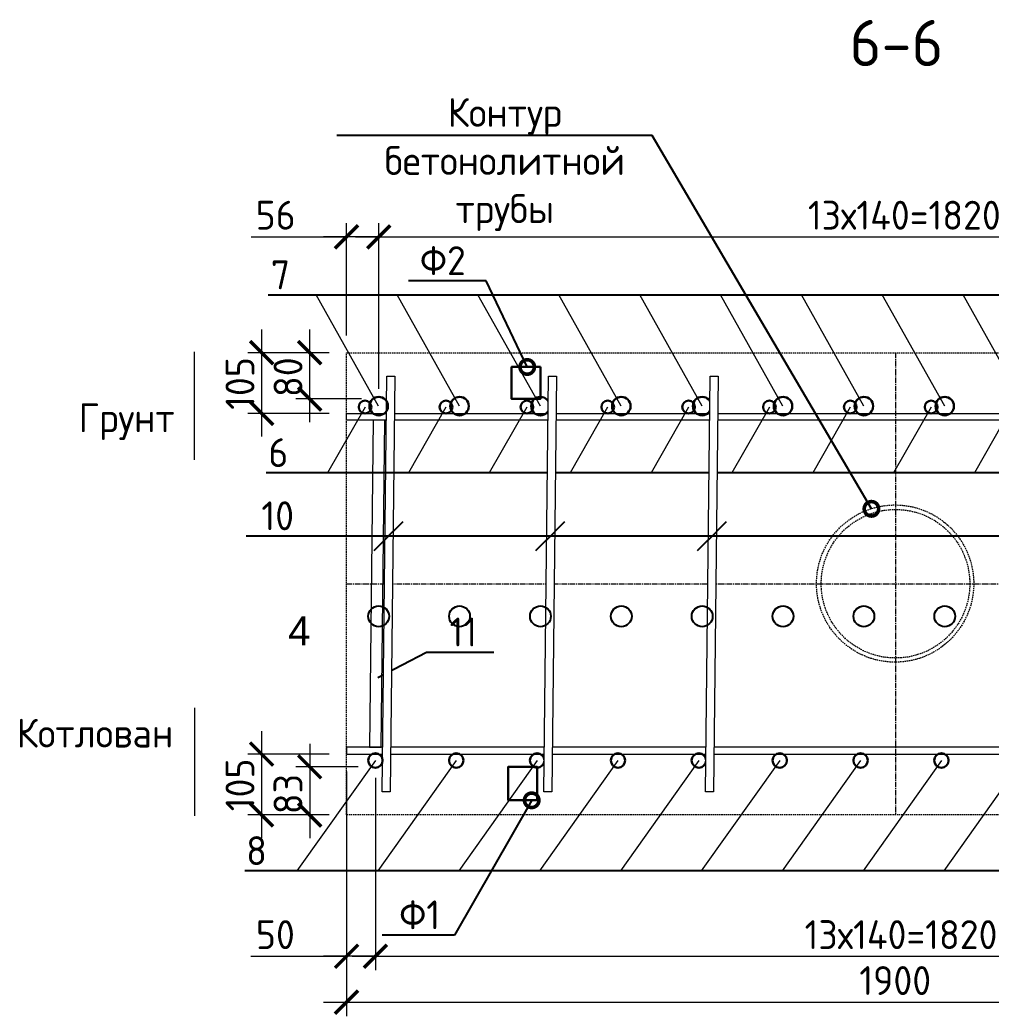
# Model space of a CAD drawing. Header units: millimetres. Extents: x -65574 to 111613, y -106550 to -50518.
# Drawn here: x 18246 to 19927, y -63992 to -62267 of the extents above; entities that cross this region are included whole.
import ezdxf
from ezdxf import colors
from ezdxf.entities.mleader import LeaderData, LeaderLine
from ezdxf.math import Vec2, Vec3

# ---------------------------------------------------------------- set-up
doc = ezdxf.new("R2010")
doc.units = ezdxf.units.MM
doc.linetypes.add('CENTER2', pattern=[28.575, 19.05, -3.175, 3.175, -3.175])
doc.linetypes.add('невидимая', pattern=[0.375, 0.25, -0.125])
doc.layers.get('Defpoints').update_dxf_attribs({"color": 6})
doc.styles.add('GOST-2.304_Type-B', font='GOST Common.ttf')
doc.styles.get("Standard").update_dxf_attribs({"font": 'arial.ttf'})
doc.dimstyles.new('УРСТ', dxfattribs={"dimtxt": 2.5, "dimasz": 2, "dimexe": 1.2, "dimexo": 1.5, "dimtad": 1, "dimdec": 0, "dimrnd": 1, "dimtxsty": 'GOST-2.304_Type-B', "dimblk": 'ARCHTICK', "dimcen": 2, "dimdle": 2, "dimazin": 3, "dimtfac": 1, "dimtdec": 0, "dimtmove": 1, "dimatfit": 0, "dimldrblk": 'NONE', "dimlwd": 15, "dimlwe": 15})

# ---------------------------------------------------------------- blocks, each defined once
blk = doc.blocks.new('_ArchTick')
at = {"color": 0, "linetype": 'ByBlock', "const_width": 0.15}
blk.add_lwpolyline([(-0.5, -0.5), (0.5, 0.5)], dxfattribs=at)
blk = doc.blocks.new('*D309')
at = {"color": 0, "lineweight": 15, "ltscale": 100, "transparency": 16777216}
for p, q in [((18866.8, -62906.1), (18866.8, -62619)), ((20686.8, -62906.1), (20686.8, -62619)), ((18826.8, -62643), (20726.8, -62643))]:
    blk.add_line(p, q, dxfattribs=at)
at = {"layer": 'Defpoints', "color": 0, "lineweight": -2, "ltscale": 100, "transparency": 16777216}
for p in [(20686.8, -62643), (18866.8, -62936.1), (20686.8, -62936.1)]:
    blk.add_point(p, dxfattribs=at)
at = {"color": 0, "lineweight": 15, "ltscale": 100, "transparency": 16777216, "xscale": 40, "yscale": 40, "zscale": 40, "rotation": 180}
blk.add_blockref('_ArchTick', (18866.8, -62643), dxfattribs=at)
at = {"color": 0, "lineweight": 15, "ltscale": 100, "transparency": 16777216, "xscale": 40, "yscale": 40, "zscale": 40}
blk.add_blockref('_ArchTick', (20686.8, -62643), dxfattribs=at)
at = {"color": 0, "lineweight": 15, "ltscale": 100, "transparency": 16777216, "insert": (19776.8, -62605.5), "char_height": 50, "attachment_point": 5, "style": 'GOST-2.304_Type-B'}
blk.add_mtext('\\A1;13х140=1820', dxfattribs=at)
blk = doc.blocks.new('_None')
blk = doc.blocks.new('*D310')
at = {"color": 0, "lineweight": 15, "ltscale": 100, "transparency": 16777216}
for p, q in [((18811.1, -62813.6), (18811.1, -62619)), ((18866.8, -62906.1), (18866.8, -62619)), ((18645.8, -62643), (18811.1, -62643)), ((18811.1, -62643), (18771.1, -62643)), ((18866.8, -62643), (18811.1, -62643)), ((18866.8, -62643), (18811.1, -62643)), ((18866.8, -62643), (18906.8, -62643))]:
    blk.add_line(p, q, dxfattribs=at)
at = {"layer": 'Defpoints', "color": 0, "lineweight": -2, "ltscale": 100, "transparency": 16777216}
for p in [(18811.1, -62643), (18811.1, -62843.6), (18866.8, -62936.1)]:
    blk.add_point(p, dxfattribs=at)
at = {"color": 0, "lineweight": 15, "ltscale": 100, "transparency": 16777216, "xscale": 40, "yscale": 40, "zscale": 40}
blk.add_blockref('_ArchTick', (18811.1, -62643), dxfattribs=at)
at = {"color": 0, "lineweight": 15, "ltscale": 100, "transparency": 16777216, "xscale": 40, "yscale": 40, "zscale": 40, "rotation": 180}
blk.add_blockref('_ArchTick', (18866.8, -62643), dxfattribs=at)
at = {"color": 0, "lineweight": 15, "ltscale": 100, "transparency": 16777216, "insert": (18688.3, -62605.5), "char_height": 50, "attachment_point": 5, "style": 'GOST-2.304_Type-B'}
blk.add_mtext('\\A1;56', dxfattribs=at)
blk = doc.blocks.new('*D312')
at = {"color": 0, "lineweight": 15, "ltscale": 100, "transparency": 16777216}
for p, q in [((18861.1, -63579.6), (18861.1, -63912.7)), ((20681.1, -63579.6), (20681.1, -63912.7)), ((18821.1, -63888.7), (20721.1, -63888.7))]:
    blk.add_line(p, q, dxfattribs=at)
at = {"layer": 'Defpoints', "color": 0, "lineweight": -2, "ltscale": 100, "transparency": 16777216}
for p in [(18861.1, -63549.6), (20681.1, -63549.6), (20681.1, -63888.7)]:
    blk.add_point(p, dxfattribs=at)
at = {"color": 0, "lineweight": 15, "ltscale": 100, "transparency": 16777216, "xscale": 40, "yscale": 40, "zscale": 40, "rotation": 180}
blk.add_blockref('_ArchTick', (18861.1, -63888.7), dxfattribs=at)
at = {"color": 0, "lineweight": 15, "ltscale": 100, "transparency": 16777216, "xscale": 40, "yscale": 40, "zscale": 40}
blk.add_blockref('_ArchTick', (20681.1, -63888.7), dxfattribs=at)
at = {"color": 0, "lineweight": 15, "ltscale": 100, "transparency": 16777216, "insert": (19771.1, -63851.2), "char_height": 50, "attachment_point": 5, "style": 'GOST-2.304_Type-B'}
blk.add_mtext('\\A1;13х140=1820', dxfattribs=at)
blk = doc.blocks.new('*D313')
at = {"color": 0, "lineweight": 15, "ltscale": 100, "transparency": 16777216}
for p, q in [((18861.1, -63579.6), (18861.1, -63912.7)), ((18811.1, -63673.6), (18811.1, -63912.7)), ((18645.4, -63888.7), (18811.1, -63888.7)), ((18811.1, -63888.7), (18771.1, -63888.7)), ((18861.1, -63888.7), (18811.1, -63888.7)), ((18861.1, -63888.7), (18811.1, -63888.7)), ((18861.1, -63888.7), (18901.1, -63888.7))]:
    blk.add_line(p, q, dxfattribs=at)
at = {"layer": 'Defpoints', "color": 0, "lineweight": -2, "ltscale": 100, "transparency": 16777216}
for p in [(18861.1, -63549.6), (18811.1, -63643.6), (18811.1, -63888.7)]:
    blk.add_point(p, dxfattribs=at)
at = {"color": 0, "lineweight": 15, "ltscale": 100, "transparency": 16777216, "xscale": 40, "yscale": 40, "zscale": 40}
blk.add_blockref('_ArchTick', (18811.1, -63888.7), dxfattribs=at)
at = {"color": 0, "lineweight": 15, "ltscale": 100, "transparency": 16777216, "xscale": 40, "yscale": 40, "zscale": 40, "rotation": 180}
blk.add_blockref('_ArchTick', (18861.1, -63888.7), dxfattribs=at)
at = {"color": 0, "lineweight": 15, "ltscale": 100, "transparency": 16777216, "insert": (18687.9, -63851.2), "char_height": 50, "attachment_point": 5, "style": 'GOST-2.304_Type-B'}
blk.add_mtext('\\A1;50', dxfattribs=at)
blk = doc.blocks.new('_DotSmall')
at = {"color": 0, "linetype": 'ByBlock', "const_width": 0.5}
blk.add_lwpolyline([(-0.0625, 0, 1), (0.0625, 0, 1)], format="xyb", close=True, dxfattribs=at)
blk = doc.blocks.new('*U229')
at = {"linetype": 'ByBlock', "lineweight": 15, "ltscale": 100}
blk.add_lwpolyline([(52.8, -97.1), (-55.2, 95.6)], dxfattribs=at)
blk = doc.blocks.new('*U230')
at = {"color": 0, "linetype": 'ByBlock', "lineweight": -2, "transparency": 16777216}
for p in [(0, 0), (140, 0), (280, 0), (420, 0), (560, 0), (700, 0), (840, 0), (980, 0), (1120, 0), (1260, 0), (1400, 0), (1540, 0), (1680, 0), (1820, 0)]:
    blk.add_blockref('*U229', p, dxfattribs=at)
blk = doc.blocks.new('*D426')
at = {"color": 0, "lineweight": 15, "ltscale": 100, "transparency": 16777216}
for p, q in [((18747.3, -63520.6), (18747.3, -63683.9)), ((18831.1, -63560.6), (18723.3, -63560.6)), ((18781.1, -63643.9), (18723.3, -63643.9))]:
    blk.add_line(p, q, dxfattribs=at)
at = {"layer": 'Defpoints', "color": 0, "lineweight": -2, "ltscale": 100, "transparency": 16777216}
for p in [(18861.1, -63560.6), (18747.3, -63643.9), (18811.1, -63643.9)]:
    blk.add_point(p, dxfattribs=at)
at = {"color": 0, "lineweight": 15, "ltscale": 100, "transparency": 16777216, "xscale": 40, "yscale": 40, "zscale": 40}
for p, rotation in [((18747.3, -63560.6), 90), ((18747.3, -63643.9), 270)]:
    blk.add_blockref('_ArchTick', p, dxfattribs=dict(at, rotation=rotation))
at = {"color": 0, "lineweight": 15, "ltscale": 100, "transparency": 16777216, "insert": (18709.8, -63607.9), "char_height": 50, "attachment_point": 5, "rotation": 90, "style": 'GOST-2.304_Type-B'}
blk.add_mtext('\\A1;83', dxfattribs=at)
blk = doc.blocks.new('*D427')
at = {"color": 0, "lineweight": 15, "ltscale": 100, "transparency": 16777216}
for p, q in [((18747.3, -62963.6), (18747.3, -62803.6)), ((18781.1, -62843.6), (18723.3, -62843.6)), ((18836.8, -62923.6), (18723.3, -62923.6))]:
    blk.add_line(p, q, dxfattribs=at)
at = {"layer": 'Defpoints', "color": 0, "lineweight": -2, "ltscale": 100, "transparency": 16777216}
for p in [(18747.3, -62843.6), (18811.1, -62843.6), (18866.8, -62923.6)]:
    blk.add_point(p, dxfattribs=at)
at = {"color": 0, "lineweight": 15, "ltscale": 100, "transparency": 16777216, "xscale": 40, "yscale": 40, "zscale": 40}
for p, rotation in [((18747.3, -62843.6), 90), ((18747.3, -62923.6), 270)]:
    blk.add_blockref('_ArchTick', p, dxfattribs=dict(at, rotation=rotation))
at = {"color": 0, "lineweight": 15, "ltscale": 100, "transparency": 16777216, "insert": (18709.8, -62885.9), "char_height": 50, "attachment_point": 5, "rotation": 90, "style": 'GOST-2.304_Type-B'}
blk.add_mtext('\\A1;80', dxfattribs=at)
blk = doc.blocks.new('*D428')
at = {"color": 0, "lineweight": 15, "ltscale": 100, "transparency": 16777216}
for p, q in [((18664.1, -62803.6), (18664.1, -62988.6)), ((18781.1, -62843.6), (18640.1, -62843.6)), ((18781.1, -62948.6), (18640.1, -62948.6))]:
    blk.add_line(p, q, dxfattribs=at)
at = {"layer": 'Defpoints', "color": 0, "lineweight": -2, "ltscale": 100, "transparency": 16777216}
for p in [(18811.1, -62843.6), (18664.1, -62948.6), (18811.1, -62948.6)]:
    blk.add_point(p, dxfattribs=at)
at = {"color": 0, "lineweight": 15, "ltscale": 100, "transparency": 16777216, "xscale": 40, "yscale": 40, "zscale": 40}
for p, rotation in [((18664.1, -62843.6), 90), ((18664.1, -62948.6), 270)]:
    blk.add_blockref('_ArchTick', p, dxfattribs=dict(at, rotation=rotation))
at = {"color": 0, "lineweight": 15, "ltscale": 100, "transparency": 16777216, "insert": (18626.6, -62896.9), "char_height": 50, "attachment_point": 5, "rotation": 90, "style": 'GOST-2.304_Type-B'}
blk.add_mtext('\\A1;105', dxfattribs=at)
blk = doc.blocks.new('*D429')
at = {"color": 0, "lineweight": 15, "transparency": 16777216}
for p, q in [((18664.1, -63498.6), (18664.1, -63683.9)), ((18781.1, -63538.6), (18640.1, -63538.6)), ((18781.1, -63643.9), (18640.1, -63643.9))]:
    blk.add_line(p, q, dxfattribs=at)
at = {"layer": 'Defpoints', "color": 0, "lineweight": -2, "transparency": 16777216}
for p in [(18811.1, -63538.6), (18664.1, -63643.9), (18811.1, -63643.9)]:
    blk.add_point(p, dxfattribs=at)
at = {"color": 0, "lineweight": 15, "transparency": 16777216, "xscale": 40, "yscale": 40, "zscale": 40}
for p, rotation in [((18664.1, -63538.6), 90), ((18664.1, -63643.9), 270)]:
    blk.add_blockref('_ArchTick', p, dxfattribs=dict(at, rotation=rotation))
at = {"color": 0, "lineweight": 15, "transparency": 16777216, "insert": (18626.6, -63591.9), "char_height": 50, "attachment_point": 5, "rotation": 90, "style": 'GOST-2.304_Type-B'}
blk.add_mtext('\\A1;105', dxfattribs=at)
blk = doc.blocks.new('*D439')
at = {"color": 0, "lineweight": 15, "transparency": 16777216}
for p, q in [((18811.1, -63568.6), (18811.1, -63992.2)), ((20711.1, -63634.2), (20711.1, -63992.2)), ((18771.1, -63968.2), (20751.1, -63968.2))]:
    blk.add_line(p, q, dxfattribs=at)
at = {"layer": 'Defpoints', "color": 0, "lineweight": -2, "transparency": 16777216}
for p in [(18811.1, -63538.6), (20711.1, -63604.2), (20711.1, -63968.2)]:
    blk.add_point(p, dxfattribs=at)
at = {"color": 0, "lineweight": 15, "transparency": 16777216, "xscale": 40, "yscale": 40, "zscale": 40, "rotation": 180}
blk.add_blockref('_ArchTick', (18811.1, -63968.2), dxfattribs=at)
at = {"color": 0, "lineweight": 15, "transparency": 16777216, "xscale": 40, "yscale": 40, "zscale": 40}
blk.add_blockref('_ArchTick', (20711.1, -63968.2), dxfattribs=at)
at = {"color": 0, "lineweight": 15, "transparency": 16777216, "insert": (19761.1, -63930.7), "char_height": 50, "attachment_point": 5, "style": 'GOST-2.304_Type-B'}
blk.add_mtext('\\A1;1900', dxfattribs=at)
blk = doc.blocks.new('*U268')
at = {"lineweight": 30}
blk.add_circle((0, 0), 11, dxfattribs=at)
blk = doc.blocks.new('*U273')
at = {"color": 0, "linetype": 'ByBlock', "lineweight": -2, "transparency": 16777216}
for p in [(0, 0), (140, 0), (280, 0), (420, 0), (560, 0), (700, 0), (840, 0), (980, 0), (1120, 0), (1260, 0), (1400, 0), (1540, 0), (1680, 0), (1820, 0)]:
    blk.add_blockref('*U268', p, dxfattribs=at)
blk = doc.blocks.new('*U262')
at = {"linetype": 'ByBlock', "lineweight": 15, "ltscale": 100}
blk.add_lwpolyline([(32, -57), (-32.9, 57)], dxfattribs=at)
blk = doc.blocks.new('*U263')
at = {"color": 0, "linetype": 'ByBlock', "lineweight": -2, "transparency": 16777216}
for p in [(0, 0), (140, 0), (280, 0), (420, 0), (560, 0), (700, 0), (840, 0), (980, 0), (1120, 0), (1260, 0), (1400, 0), (1540, 0), (1680, 0), (1820, 0)]:
    blk.add_blockref('*U262', p, dxfattribs=at)
blk = doc.blocks.new('*U261')
at = {"linetype": 'ByBlock', "lineweight": 15, "ltscale": 100}
blk.add_lwpolyline([(80.6, -95.6), (-55.2, 95.6)], dxfattribs=at)
blk = doc.blocks.new('*U254')
at = {"color": 0, "linetype": 'ByBlock', "lineweight": -2, "transparency": 16777216}
for p in [(0, 0), (140, 0), (280, 0), (420, 0), (560, 0), (700, 0), (840, 0), (980, 0), (1120, 0), (1260, 0), (1400, 0), (1540, 0), (1680, 0), (1820, 0)]:
    blk.add_blockref('*U261', p, dxfattribs=at)
blk = doc.blocks.new('*U259')
at = {"lineweight": 30, "ltscale": 100}
blk.add_circle((4.8, 2.7), 12.5, dxfattribs=at)
blk = doc.blocks.new('*U260')
at = {"color": 0, "linetype": 'ByBlock', "lineweight": -2, "transparency": 16777216}
for p in [(0, 0), (140, 0), (280, 0), (420, 0), (560, 0), (700, 0), (840, 0), (980, 0), (1120, 0), (1260, 0), (1400, 0), (1540, 0), (1680, 0), (1820, 0)]:
    blk.add_blockref('*U259', p, dxfattribs=at)
blk = doc.blocks.new('*U246')
at = {"lineweight": 30, "ltscale": 100}
blk.add_circle((0, 0), 16, dxfattribs=at)
blk = doc.blocks.new('*U247')
at = {"color": 0, "linetype": 'ByBlock', "lineweight": -2, "transparency": 16777216}
for p in [(0, 0), (140, 0), (280, 0), (420, 0), (560, 0), (700, 0), (840, 0), (980, 0), (1120, 0), (1260, 0), (1400, 0), (1540, 0), (1680, 0), (1820, 0)]:
    blk.add_blockref('*U246', p, dxfattribs=at)
blk = doc.blocks.new('_Oblique')
at = {"color": 0, "linetype": 'ByBlock', "lineweight": -2}
blk.add_line((-0.5, -0.5), (0.5, 0.5), dxfattribs=at)
blk = doc.blocks.new('*U482')
blk.add_circle((0, 0), 18)
blk = doc.blocks.new('*U483')
for p in [(0, 0), (140, 0), (280, 0), (420, 0), (560, 0), (700, 0), (840, 0), (980, 0), (1120, 0), (1260, 0), (1400, 0), (1540, 0), (1680, 0), (1820, 0)]:
    blk.add_blockref('*U482', p)

msp = doc.modelspace()

# ---------------------------------------------------------------- linework, layer by layer
at = {"linetype": 'CENTER2', "lineweight": 5, "ltscale": 0.5}
for p, q in [((19761.6, -62843.6), (19761.6, -63643.6)), ((18811.6, -63243.6), (20711.6, -63243.6))]:
    msp.add_line(p, q, dxfattribs=at)
at = {"lineweight": 15, "ltscale": 100}
for points in [[(18547.8, -63028.8), (18547.8, -62842)], [(18547.8, -63458.4), (18547.8, -63645.2)]]:
    msp.add_lwpolyline(points, dxfattribs=at)
at = {"linetype": 'невидимая', "lineweight": 15, "ltscale": 10}
msp.add_lwpolyline([(18811.1, -63643.6), (18811.1, -62843.6), (20711.1, -62843.6), (20711.1, -63643.6)], close=True, dxfattribs=at)
at = {"lineweight": 30, "ltscale": 100}
for points in [[(19146.8, -62868.3), (19096.8, -62868.3), (19096.8, -62923.6), (19146.8, -62923.6)], [(19141.1, -63618.6), (19091.1, -63618.6), (19091.1, -63560.6), (19141.1, -63560.6)]]:
    msp.add_lwpolyline(points, close=True, dxfattribs=at)
at = {"lineweight": 15}
for points in [[(18811.1, -62960.6), (18811.1, -62948.6), (20711.1, -62948.6), (20711.1, -62960.6)], [(18877.3, -62960.6), (18857.3, -62960.6), (18851.1, -63526.6), (18871.1, -63526.6)], [(18811.1, -63526.6), (18811.1, -63538.6), (20711.1, -63538.6), (20711.1, -63526.6)]]:
    msp.add_lwpolyline(points, close=True, dxfattribs=at)
at = {"linetype": 'невидимая', "lineweight": 5, "ltscale": 10}
for centre, radius in [((19760.9, -63243.3), 136.1), ((19761.6, -63243.6), 128.6)]:
    msp.add_circle(centre, radius, dxfattribs=at)

# ---------------------------------------------------------------- block references
msp.add_blockref('*U230', (18813.9, -62839))

# ---------------------------------------------------------------- texts
at = {"insert": (19763.3, -62307.4), "char_height": 80, "attachment_point": 5, "style": 'GOST-2.304_Type-B'}
msp.add_mtext('6-6', dxfattribs=at)
at = {"ltscale": 100, "char_height": 50, "style": 'GOST-2.304_Type-B'}
for s, heights, insert, attachment_point in [('Грунт', [-65], (18347.2, -62931.2), 1), ('Котлован', [-50], (18240, -63527.3), 7)]:
    msp.add_mtext_dynamic_manual_height_columns(s, width=386.986, gutter_width=300, heights=heights, dxfattribs=dict(at, insert=insert, attachment_point=attachment_point))
at = {"insert": (18710, -63300), "char_height": 50, "attachment_point": 1}
msp.add_mtext('4', dxfattribs=at)

# ---------------------------------------------------------------- dimensions: what is measured, and where the dimension line sits
at = {"lineweight": 15, "ltscale": 100}
for base, p1, p2, angle, picture, middle in [((18811.1, -62643), (18866.8, -62936.1), (18811.1, -62843.6), 0, '*D310', (18688.3, -62643)), ((18664.1, -62948.6), (18811.1, -62843.6), (18811.1, -62948.6), 90, '*D428', (18664.1, -62896.9)), ((18747.3, -63643.9), (18861.1, -63560.6), (18811.1, -63643.9), 90, '*D426', (18747.3, -63607.9)), ((18811.1, -63888.7), (18861.1, -63549.6), (18811.1, -63643.6), 0, '*D313', (18687.9, -63896.2))]:
    dim = msp.add_linear_dim(base=base, p1=p1, p2=p2, angle=angle, dimstyle='УРСТ', override={"dimscale": 0, "dimtxsty": 'GOST-2.304_Type-B'}, dxfattribs=at)
    dim.commit()
    dim.dimension.update_dxf_attribs({"geometry": picture, "text_midpoint": middle, "dimtype": 160})
for base, p1, p2, picture, middle in [((20686.8, -62643), (18866.8, -62936.1), (20686.8, -62936.1), '*D309', (19776.8, -62605.5)), ((20681.1, -63888.7), (18861.1, -63549.6), (20681.1, -63549.6), '*D312', (19771.1, -63851.2))]:
    dim = msp.add_linear_dim(base=base, p1=p1, p2=p2, angle=0, text='13х140=<>', dimstyle='УРСТ', override={"dimscale": 0, "dimtxsty": 'GOST-2.304_Type-B'}, dxfattribs=at)
    dim.commit()
    dim.dimension.update_dxf_attribs({"geometry": picture, "text_midpoint": middle})
at = {"lineweight": 15}
dim = msp.add_linear_dim(base=(18664.1, -63643.9), p1=(18811.1, -63538.6), p2=(18811.1, -63643.9), angle=90, dimstyle='УРСТ', override={"dimscale": 0, "dimtxsty": 'GOST-2.304_Type-B'}, dxfattribs=at)
dim.commit()
dim.dimension.update_dxf_attribs({"geometry": '*D429', "text_midpoint": (18664.1, -63591.9), "dimtype": 160})

# ---------------------------------------------------------------- leaders
at = {"lineweight": 15, "ltscale": 100}
ml = msp.add_multileader_mtext('Standard', dxfattribs=at)
ml.set_content('Контур \\Pбетонолитной \\Pтрубы', color=256, style='GOST-2.304_Type-B')
ml.set_leader_properties()
ml.set_arrow_properties(name='DOTSMALL')
ml.build(insert=Vec2(0, 0))
ml.multileader.update_dxf_attribs({"text_left_attachment_type": 6, "text_right_attachment_type": 6, "dogleg_length": 1, "arrow_head_size": 50, "scale": 20})
ctx = ml.context
ctx.base_point, ctx.scale, ctx.char_height, ctx.arrow_head_size, ctx.landing_gap_size, ctx.plane_origin = Vec3(18850.2, -62467.5), 20, 50, 50, 20, Vec3(19802.1, -63101.1)
ctx.left_attachment, ctx.right_attachment, ctx.text_align_type = 6, 6, 1
notes = []
notes.append((ctx, [(0, (1, 1, 0), (19340.2, -62467.5), (-1, 0), 20, [(0, [(19719.9, -63113.9)], 0, [])])]))
ctx.mtext.insert, ctx.mtext.alignment, ctx.mtext.flow_direction = Vec3(19085.2, -62402.5), 2, 5
ml = msp.add_multileader_mtext('Standard', dxfattribs=at)
ml.set_content('Ф2', color=256, style='GOST-2.304_Type-B')
ml.set_leader_properties()
ml.set_arrow_properties(name='DOTSMALL')
ml.build(insert=Vec2(0, 0))
ml.multileader.update_dxf_attribs({"text_left_attachment_type": 6, "text_right_attachment_type": 6, "dogleg_length": 1, "arrow_head_size": 50, "scale": 20})
ctx = ml.context
ctx.base_point, ctx.scale, ctx.char_height, ctx.arrow_head_size, ctx.landing_gap_size, ctx.plane_origin = Vec3(18918, -62719.2), 20, 50, 50, 20, Vec3(19416.5, -63538.1)
ctx.left_attachment, ctx.right_attachment = 6, 6
notes.append((ctx, [(0, (1, 1, 0), (19053, -62719.2), (-1, 0), 20, [(0, [(19123.9, -62868.3)], 0, [])])]))
ctx.mtext.insert, ctx.mtext.flow_direction = Vec3(18938, -62659.2), 5
at = {"lineweight": 15}
ml = msp.add_multileader_mtext('Standard', dxfattribs=at)
ml.set_content('7', color=256, style='GOST-2.304_Type-B')
ml.set_leader_properties()
ml.set_arrow_properties(name='NONE')
ml.build(insert=Vec2(0, 0))
ml.multileader.update_dxf_attribs({"text_right_attachment_type": 6, "dogleg_length": 2.5, "arrow_head_size": 50, "scale": 20})
ctx = ml.context
ctx.base_point, ctx.scale, ctx.char_height, ctx.arrow_head_size, ctx.plane_origin = Vec3(18686.4, -62708.7), 20, 50, 50, Vec3(18732.3, -62743.7)
ctx.right_attachment, ctx.text_align_type = 6, 2
notes.append((ctx, [(0, (1, 1, 0), (18732.3, -62743.7), (-1, 0), 16.8, [(0, [(20580.3, -62743.7)], 0, [])])]))
ctx.mtext.insert, ctx.mtext.alignment, ctx.mtext.flow_direction = Vec3(18713.4, -62683.7), 3, 5
at = {"lineweight": 15, "ltscale": 100}
ml = msp.add_multileader_mtext('Standard', dxfattribs=at)
ml.set_content('11', color=256, style='GOST-2.304_Type-B')
ml.set_leader_properties()
ml.set_arrow_properties(name='NONE')
ml.build(insert=Vec2(0, 0))
ml.multileader.update_dxf_attribs({"text_left_attachment_type": 6, "text_right_attachment_type": 6, "dogleg_length": 1, "arrow_head_size": 50, "scale": 20})
ctx = ml.context
ctx.base_point, ctx.scale, ctx.char_height, ctx.arrow_head_size, ctx.landing_gap_size, ctx.plane_origin = Vec3(18969.4, -63362.2), 20, 50, 50, 20, Vec3(19127.2, -63757.2)
ctx.left_attachment, ctx.right_attachment = 6, 6
notes.append((ctx, [(1, (1, 1, 0), (18949.4, -63362.2), (1, 0), 20, [(0, [(18865.5, -63405.8)], 0, [])])]))
ctx.mtext.insert, ctx.mtext.flow_direction = Vec3(18989.4, -63302.2), 5
at = {"lineweight": 15}
ml = msp.add_multileader_mtext('Standard', dxfattribs=at)
ml.set_content('8', color=256, style='GOST-2.304_Type-B')
ml.set_leader_properties()
ml.set_arrow_properties(name='NONE')
ml.build(insert=Vec2(0, 0))
ml.multileader.update_dxf_attribs({"text_right_attachment_type": 6, "dogleg_length": 2.5, "arrow_head_size": 50, "scale": 20})
ctx = ml.context
ctx.base_point, ctx.scale, ctx.char_height, ctx.arrow_head_size, ctx.plane_origin = Vec3(18646.3, -63705.8), 20, 50, 50, Vec3(18725.3, -63740.8)
ctx.right_attachment, ctx.text_align_type = 6, 2
notes.append((ctx, [(0, (1, 1, 0), (18725.3, -63740.8), (-1, 0), 50.1, [(0, [(20545.3, -63740.8)], 0, [])])]))
ctx.mtext.insert, ctx.mtext.alignment, ctx.mtext.flow_direction = Vec3(18673.3, -63680.8), 3, 5
for ctx, leaders in notes:
    for number, flags, end, landing, length, lines in leaders:
        leader = LeaderData()
        leader.index, (leader.has_last_leader_line, leader.has_dogleg_vector, leader.attachment_direction) = number, flags
        leader.last_leader_point, leader.dogleg_vector, leader.dogleg_length = Vec3(end), Vec3(landing), length
        for number, points, colour, breaks in lines:
            line = LeaderLine()
            line.index, line.vertices, line.color, line.breaks = number, Vec3.list(points), colors.encode_raw_color(colour), breaks
            leader.lines.append(line)
        ctx.leaders.append(leader)

# ---------------------------------------------------------------- next in the draw order: wipeouts: each hides what was drawn before it
msp.add_wipeout([(18880.6, -62884.1), (18894.6, -62884.2), (18886.5, -63604.2), (18872.5, -63604.1)])

# ---------------------------------------------------------------- next in the draw order: linework, layer by layer
msp.add_lwpolyline([(18886.5, -63604.2), (18872.5, -63604.1), (18880.6, -62884.1), (18894.6, -62884.2)], close=True, dxfattribs=at)

# ---------------------------------------------------------------- next in the draw order: block references
for name, p in [('*U247', (18866.8, -62936.1)), ('*U273', (18843.3, -62937.6)), ('*U260', (18856.3, -63552.3))]:
    msp.add_blockref(name, p)
at = {"xscale": -1, "rotation": 180}
msp.add_blockref('*U263', (18811.2, -62994.6), dxfattribs=at)
at = {"color": 1, "xscale": -1, "rotation": 180}
msp.add_blockref('*U254', (18780.5, -63645.2), dxfattribs=at)

# ---------------------------------------------------------------- next in the draw order: dimensions: what is measured, and where the dimension line sits
at = {"lineweight": 15, "ltscale": 100}
dim = msp.add_linear_dim(base=(18747.3, -62843.6), p1=(18866.8, -62923.6), p2=(18811.1, -62843.6), angle=90, dimstyle='УРСТ', override={"dimscale": 0, "dimtxsty": 'GOST-2.304_Type-B'}, dxfattribs=at)
dim.commit()
dim.dimension.update_dxf_attribs({"geometry": '*D427', "text_midpoint": (18747.3, -62885.9), "dimtype": 160})
at = {"lineweight": 15}
dim = msp.add_linear_dim(base=(20711.1, -63968.2), p1=(18811.1, -63538.6), p2=(20711.1, -63604.2), angle=0, dimstyle='УРСТ', override={"dimscale": 0, "dimtxsty": 'GOST-2.304_Type-B'}, dxfattribs=at)
dim.commit()
dim.dimension.update_dxf_attribs({"geometry": '*D439', "text_midpoint": (19761.1, -63930.7)})

# ---------------------------------------------------------------- next in the draw order: leaders
ml = msp.add_multileader_mtext('Standard', dxfattribs=at)
ml.set_content('6', color=256, style='GOST-2.304_Type-B')
ml.set_leader_properties()
ml.set_arrow_properties(name='NONE')
ml.build(insert=Vec2(0, 0))
ml.multileader.update_dxf_attribs({"text_right_attachment_type": 6, "dogleg_length": 2.5, "arrow_head_size": 50, "scale": 20})
ctx = ml.context
ctx.base_point, ctx.scale, ctx.char_height, ctx.arrow_head_size, ctx.plane_origin = Vec3(18693.2, -63016.6), 20, 50, 50, Vec3(18776.9, -63063.6)
ctx.right_attachment, ctx.text_align_type = 6, 2
notes = []
notes.append((ctx, [(0, (1, 1, 0), (18776.9, -63051.6), (-1, 0), 64.7, [(0, [(20596.9, -63051.6)], 0, [])])]))
ctx.mtext.insert, ctx.mtext.alignment, ctx.mtext.flow_direction = Vec3(18710.2, -62991.6), 3, 5
at = {"lineweight": 15, "ltscale": 100}
ml = msp.add_multileader_mtext('Standard', dxfattribs=at)
ml.set_content('Ф1', color=256, style='GOST-2.304_Type-B')
ml.set_leader_properties()
ml.set_arrow_properties(name='DOTSMALL')
ml.build(insert=Vec2(0, 0))
ml.multileader.update_dxf_attribs({"text_left_attachment_type": 6, "text_right_attachment_type": 6, "dogleg_length": 1, "arrow_head_size": 50, "scale": 20})
ctx = ml.context
ctx.base_point, ctx.scale, ctx.char_height, ctx.arrow_head_size, ctx.landing_gap_size, ctx.plane_origin = Vec3(18882.2, -63851.9), 20, 50, 50, 20, Vec3(19248.9, -62952.6)
ctx.left_attachment, ctx.right_attachment = 6, 6
notes.append((ctx, [(0, (1, 1, 0), (18998.3, -63851.9), (-1, 0), 11, [(0, [(19131.7, -63618.6)], 0, [])])]))
ctx.mtext.insert, ctx.mtext.flow_direction = Vec3(18902.2, -63791.9), 5
for ctx, leaders in notes:
    for number, flags, end, landing, length, lines in leaders:
        leader = LeaderData()
        leader.index, (leader.has_last_leader_line, leader.has_dogleg_vector, leader.attachment_direction) = number, flags
        leader.last_leader_point, leader.dogleg_vector, leader.dogleg_length = Vec3(end), Vec3(landing), length
        for number, points, colour, breaks in lines:
            line = LeaderLine()
            line.index, line.vertices, line.color, line.breaks = number, Vec3.list(points), colors.encode_raw_color(colour), breaks
            leader.lines.append(line)
        ctx.leaders.append(leader)

# ---------------------------------------------------------------- next in the draw order: wipeouts: each hides what was drawn before it
for points in [[(19160.6, -62884.1), (19174.6, -62884.2), (19166.5, -63604.2), (19152.5, -63604.1)], [(19440.6, -62884.1), (19454.6, -62884.2), (19446.5, -63604.2), (19432.5, -63604.1)]]:
    msp.add_wipeout(points)

# ---------------------------------------------------------------- next in the draw order: linework, layer by layer
at = {"lineweight": 15}
for points in [[(19166.5, -63604.2), (19152.5, -63604.1), (19160.6, -62884.1), (19174.6, -62884.2)], [(19446.5, -63604.2), (19432.5, -63604.1), (19440.6, -62884.1), (19454.6, -62884.2)]]:
    msp.add_lwpolyline(points, close=True, dxfattribs=at)

# ---------------------------------------------------------------- next in the draw order: block references
msp.add_blockref('*U483', (18866.8, -63300))

# ---------------------------------------------------------------- next in the draw order: leaders
ml = msp.add_multileader_mtext('Standard', dxfattribs=at)
ml.set_content('10', color=256, style='GOST-2.304_Type-B')
ml.set_leader_properties()
ml.set_arrow_properties(name='OBLIQUE')
ml.build(insert=Vec2(0, 0))
ml.multileader.update_dxf_attribs({"text_left_attachment_type": 6, "text_right_attachment_type": 6, "dogleg_length": 0.842, "arrow_head_size": 50, "scale": 20})
ctx = ml.context
ctx.base_point, ctx.scale, ctx.char_height, ctx.arrow_head_size, ctx.plane_origin = Vec3(18661.7, -63161), 20, 50, 50, Vec3(18728.8, -63173)
ctx.left_attachment, ctx.right_attachment = 6, 6
notes = []
notes.append((ctx, [(0, (1, 1, 0), (18732.6, -63161), (-1, 0), 16.8, [(0, [(20703.9, -63161)], 0, []), (1, [(18883.9, -63161)], 0, []), (2, [(19163.9, -63161)], 0, []), (3, [(19443.9, -63161)], 0, []), (4, [(20143.9, -63161)], 0, []), (5, [(20423.9, -63161)], 0, [])])]))
ctx.mtext.insert, ctx.mtext.flow_direction = Vec3(18663.7, -63101), 5
for ctx, leaders in notes:
    for number, flags, end, landing, length, lines in leaders:
        leader = LeaderData()
        leader.index, (leader.has_last_leader_line, leader.has_dogleg_vector, leader.attachment_direction) = number, flags
        leader.last_leader_point, leader.dogleg_vector, leader.dogleg_length = Vec3(end), Vec3(landing), length
        for number, points, colour, breaks in lines:
            line = LeaderLine()
            line.index, line.vertices, line.color, line.breaks = number, Vec3.list(points), colors.encode_raw_color(colour), breaks
            leader.lines.append(line)
        ctx.leaders.append(leader)

doc.saveas('drawing.dxf')
